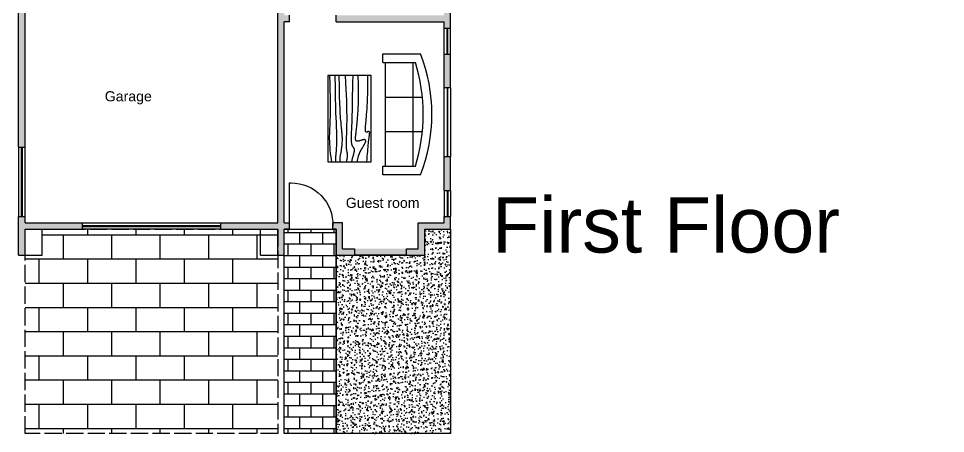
# Model space of a CAD drawing. Header units: inches. Extents: x 1638 to 2925, y 332 to 1159.
# Drawn here: x 1638 to 2282, y 332 to 620 of the extents above; entities that cross this region are included whole.
import ezdxf

# ---------------------------------------------------------------- set-up
doc = ezdxf.new("R2010")
doc.units = ezdxf.units.IN
doc.header["$MEASUREMENT"] = 0
doc.linetypes.add('ACAD_ISO02W100', pattern=[15, 12, -3])
for name, color, linetype in [('2nd interior', 150, 'Continuous'), ('wall', 7, 'Continuous'), ('windows', 6, 'Continuous')]:
    doc.layers.add(name, color=color, linetype=linetype)
doc.styles.get("Standard").update_dxf_attribs({"font": 'arial.ttf'})

# ---------------------------------------------------------------- blocks, each defined once
blk = doc.blocks.new('door')
at = {"layer": 'windows'}
blk.add_lwpolyline([(0, 0), (0, 30), (1, 30, -0.424176), (30, 0, 0.016949)], format="xyb", dxfattribs=at)
blk = doc.blocks.new('Table - Rectangular Woodgrain 60 x 30 in.')
at = {"linetype": 'Continuous'}
for p, q in [((0, 0), (0, -30)), ((60, 0), (0, 0)), ((60, -30), (60, 0)), ((0, -30), (60, -30))]:
    blk.add_line(p, q, dxfattribs=at)
for points in [[(0, -2.4), (4.8155, -2.418), (9.0302, -2.4688), (12.709, -2.5477), (15.9167, -2.65), (18.7181, -2.7711), (21.1781, -2.9063), (23.3616, -3.0508), (25.3333, -3.2), (27.1477, -3.3495), (28.8172, -3.4958), (30.3437, -3.636), (31.7291, -3.7667), (32.9756, -3.8849), (34.0849, -3.9875), (35.059, -4.0714), (35.9, -4.1334), (36.6114, -4.1711), (37.2041, -4.1854), (37.6906, -4.1779), (38.0833, -4.15), (38.3948, -4.1034), (38.6375, -4.0396), (38.8239, -3.9602), (38.9666, -3.8667), (39.0764, -3.7608), (39.1573, -3.6448), (39.2116, -3.521), (39.2416, -3.3917), (39.2498, -3.2593), (39.2385, -3.1261), (39.21, -2.9944), (39.1666, -2.8667), (39.111, -2.7447), (39.0468, -2.6281), (38.978, -2.5163), (38.9083, -2.4083), (38.8418, -2.3035), (38.7823, -2.201), (38.7337, -2.1001), (38.7, -2), (38.6844, -1.9003), (38.6875, -1.8021), (38.7094, -1.707), (38.75, -1.6167), (38.8094, -1.5326), (38.8875, -1.4563), (38.9844, -1.3893), (39.1, -1.3333), (39.2351, -1.2896), (39.3937, -1.2583), (39.5804, -1.2396), (39.8, -1.2333), (40.057, -1.2396), (40.3562, -1.2583), (40.7023, -1.2896), (41.1, -1.3333), (41.5547, -1.3895), (42.0755, -1.4573), (42.6721, -1.5361), (43.3542, -1.625), (44.1316, -1.7233), (45.014, -1.8302), (46.0114, -1.9449), (47.1333, -2.0667), (48.3862, -2.1947), (49.7625, -2.3281), (51.2513, -2.4663), (52.8416, -2.6083), (54.5226, -2.7535), (56.2833, -2.9011), (58.1127, -3.0501), (60, -3.2)], [(0, -9.2), (6.5759, -9.0858), (11.9385, -9.0365), (16.2527, -9.0418), (19.6833, -9.0917), (22.3952, -9.1759), (24.5531, -9.2844), (26.322, -9.4069), (27.8666, -9.5333), (29.3241, -9.6553), (30.7203, -9.7719), (32.0532, -9.8837), (33.3208, -9.9917), (34.5213, -10.0965), (35.6526, -10.199), (36.7128, -10.2999), (37.7, -10.4), (38.6129, -10.4996), (39.4531, -10.5969), (40.223, -10.6895), (40.925, -10.775), (41.5613, -10.8512), (42.1344, -10.9156), (42.6465, -10.966), (43.1, -11), (43.4976, -11.0158), (43.8437, -11.0136), (44.143, -10.9942), (44.4, -10.9583), (44.6195, -10.9069), (44.8062, -10.8406), (44.9648, -10.7603), (45.1, -10.6667), (45.2155, -10.5598), (45.3114, -10.4365), (45.3871, -10.2929), (45.4416, -10.125), (45.4743, -9.929), (45.4844, -9.7011), (45.4709, -9.4371), (45.4333, -9.1333), (45.3716, -8.7883), (45.2896, -8.4104), (45.1919, -8.0107), (45.0833, -7.6), (44.9685, -7.1893), (44.8521, -6.7896), (44.7388, -6.4117), (44.6333, -6.0667), (44.54, -5.7628), (44.4614, -5.4979), (44.4001, -5.2675), (44.3583, -5.0667), (44.3384, -4.8909), (44.3427, -4.7354), (44.3736, -4.5956), (44.4333, -4.4667), (44.5236, -4.3453), (44.6427, -4.2333), (44.7884, -4.1339), (44.9583, -4.05), (45.1501, -3.9849), (45.3614, -3.9417), (45.59, -3.9234), (45.8333, -3.9333), (46.0915, -3.9749), (46.3734, -4.0531), (46.6906, -4.1736), (47.0542, -4.3417), (47.4756, -4.5629), (47.9661, -4.8427), (48.5372, -5.1866), (49.2, -5.6), (49.9676, -6.0844), (50.8594, -6.625), (51.8965, -7.2031), (53.1, -7.8), (54.491, -8.3969), (56.0906, -8.975), (57.9199, -9.5156), (60, -10)], [(0, -12.8), (5.1847, -12.9322), (9.6213, -13.0323), (13.3963, -13.1059), (16.5958, -13.1583), (19.3063, -13.1952), (21.614, -13.2219), (23.6054, -13.2439), (25.3666, -13.2667), (26.9728, -13.2947), (28.4531, -13.3281), (29.8256, -13.3663), (31.1083, -13.4083), (32.3191, -13.4535), (33.476, -13.501), (34.597, -13.5501), (35.7, -13.6), (36.7984, -13.6497), (37.8875, -13.6979), (38.9578, -13.743), (40, -13.7833), (41.0047, -13.8174), (41.9625, -13.8438), (42.864, -13.8607), (43.7, -13.8667), (44.4631, -13.8604), (45.1552, -13.8417), (45.7801, -13.8104), (46.3416, -13.7667), (46.8439, -13.7104), (47.2906, -13.6417), (47.6858, -13.5604), (48.0333, -13.4667), (48.3375, -13.3608), (48.6042, -13.2448), (48.8396, -13.121), (49.05, -12.9917), (49.2417, -12.8593), (49.4208, -12.7261), (49.5937, -12.5944), (49.7667, -12.4667), (49.9452, -12.3451), (50.1323, -12.2313), (50.3303, -12.1268), (50.5416, -12.0333), (50.7686, -11.9524), (51.0135, -11.8854), (51.2788, -11.8341), (51.5666, -11.8), (51.8785, -11.7843), (52.2116, -11.7865), (52.562, -11.8059), (52.926, -11.8417), (53.2998, -11.8931), (53.6795, -11.9594), (54.0614, -12.0397), (54.4416, -12.1333), (54.8223, -12.2401), (55.2293, -12.3625), (55.6942, -12.5037), (56.2489, -12.6667), (56.9251, -12.8547), (57.7545, -13.0708), (58.7689, -13.3182), (60, -13.6)], [(0, -18), (5.124, -17.7273), (9.6609, -17.5057), (13.6705, -17.3303), (17.2125, -17.1958), (20.3467, -17.0973), (23.1328, -17.0297), (25.6307, -16.9878), (27.9, -16.9667), (29.9928, -16.9617), (31.9302, -16.9703), (33.7254, -16.9907), (35.3917, -17.0208), (36.9423, -17.0588), (38.3906, -17.1026), (39.7499, -17.1503), (41.0333, -17.2), (42.2519, -17.2496), (43.4073, -17.2969), (44.4986, -17.3395), (45.525, -17.375), (46.4858, -17.4012), (47.3802, -17.4156), (48.2074, -17.416), (48.9667, -17.4), (49.6583, -17.3662), (50.2872, -17.3167), (50.8595, -17.2547), (51.3812, -17.1833), (51.8584, -17.1057), (52.2971, -17.025), (52.7034, -16.9443), (53.0833, -16.8667), (53.443, -16.7951), (53.789, -16.7313), (54.128, -16.6768), (54.4666, -16.6334), (54.8115, -16.6024), (55.1693, -16.5854), (55.5465, -16.5841), (55.95, -16.6), (56.3828, -16.6337), (56.8346, -16.6823), (57.2915, -16.7418), (57.7396, -16.8084), (58.165, -16.878), (58.5539, -16.9469), (58.8924, -17.0111), (59.1666, -17.0667), (59.3679, -17.1107), (59.5078, -17.1438), (59.6032, -17.1675), (59.6708, -17.1833), (59.7275, -17.193), (59.7901, -17.1979), (59.8753, -17.1998), (60, -17.2)], [(0, -22.4), (8.0098, -22.2501), (14.4094, -22.1011), (19.4168, -21.9535), (23.25, -21.8083), (26.1269, -21.6663), (28.2656, -21.5281), (29.884, -21.3947), (31.2, -21.2667), (32.3967, -21.1448), (33.5172, -21.0292), (34.5697, -20.9198), (35.5625, -20.8167), (36.5037, -20.7198), (37.4015, -20.6292), (38.2642, -20.5448), (39.1, -20.4667), (39.9164, -20.3951), (40.7187, -20.3313), (41.5117, -20.2768), (42.3, -20.2333), (43.0883, -20.2024), (43.8812, -20.1854), (44.6836, -20.1841), (45.5, -20.2), (46.3328, -20.234), (47.1747, -20.2844), (48.0163, -20.3488), (48.8479, -20.425), (49.66, -20.5106), (50.4429, -20.6031), (51.1872, -20.7004), (51.8833, -20.8), (52.5246, -20.8999), (53.1166, -20.9995), (53.6681, -21.0983), (54.1875, -21.1958), (54.6834, -21.2919), (55.1646, -21.3859), (55.6394, -21.4777), (56.1167, -21.5667), (56.6028, -21.6515), (57.0961, -21.7266), (57.5929, -21.7852), (58.0896, -21.8208), (58.5823, -21.8268), (59.0674, -21.7964), (59.5412, -21.723), (60, -21.6)], [(0, -25.2), (8.6355, -25.0504), (15.7026, -24.9031), (21.4049, -24.7606), (25.9458, -24.625), (29.529, -24.4988), (32.3578, -24.3844), (34.6359, -24.284), (36.5667, -24.2), (38.3213, -24.1341), (39.9417, -24.0854), (41.437, -24.0523), (42.8167, -24.0333), (44.0901, -24.0268), (45.2667, -24.0313), (46.3557, -24.0451), (47.3667, -24.0667), (48.309, -24.0947), (49.1928, -24.1287), (50.0284, -24.168), (50.826, -24.2125), (51.5959, -24.2617), (52.3483, -24.3151), (53.0935, -24.3725), (53.8417, -24.4334), (54.6009, -24.497), (55.3699, -24.561), (56.1454, -24.6226), (56.9239, -24.6792), (57.7021, -24.7279), (58.4764, -24.7662), (59.2435, -24.7911), (60, -24.8)], [(0, -28.8), (5.6867, -28.6681), (10.45, -28.5698), (14.407, -28.5012), (17.675, -28.4584), (20.3711, -28.4374), (22.6125, -28.4344), (24.5164, -28.4455), (26.2, -28.4667), (27.762, -28.4947), (29.2276, -28.5281), (30.6033, -28.5663), (31.8958, -28.6084), (33.1118, -28.6535), (34.2578, -28.7011), (35.3405, -28.7501), (36.3666, -28.8), (37.3443, -28.8497), (38.288, -28.8974), (39.2137, -28.9412), (40.1375, -28.9792), (41.0753, -29.0093), (42.0432, -29.0297), (43.0572, -29.0384), (44.1333, -29.0333), (45.2936, -29.0114), (46.5843, -28.9641), (48.0579, -28.8816), (49.7666, -28.7542), (51.7629, -28.5721), (54.0989, -28.3255), (56.8272, -28.0048), (60, -27.6)]]:
    blk.add_lwpolyline(points, dxfattribs=at)
blk = doc.blocks.new('Sofa - Roundback 7 ft.')
at = {"linetype": 'Continuous'}
for p, q in [((-36.000027, -34), (-36.000027, -11.4696)), ((-12.00002, -32.4421), (-12.00003, -6.5971)), ((11.99997, -32.4421), (11.99998, -6.5971)), ((35.99998, -34), (35.99998, -11.4696)), ((-35.999844, -13.3819), (35.9998, -13.3819)), ((-36.000027, -32.4421), (35.99998, -32.4421))]:
    blk.add_line(p, q, dxfattribs=at)
for points in [[(-36.000027, -34), (-42.000027, -34), (-42.000027, -8)], [(41.99998, -8), (41.99998, -34), (35.99998, -34)]]:
    blk.add_lwpolyline(points, dxfattribs=at)
for centre, radius, start, end in [((0, -114.25), 114.25, 68.43141, 111.5686), ((-0.00001, -127.1968), 121.1968, 72.72033, 107.2797)]:
    blk.add_arc(centre, radius, start, end, dxfattribs=at)

msp = doc.modelspace()

# ---------------------------------------------------------------- hatches: boundary and pattern name
at = {"layer": 'wall'}
h = msp.add_hatch(color=256, dxfattribs=at)
h.dxf.hatch_style = 1
h.paths.add_polyline_path([(1698.72, 1063.16), (1686.12, 1063.16), (1686.11, 1063.18), (1698.58, 1063.14)])
h.paths.add_polyline_path([(1690.61, 1058.66), (1720.16, 1058.66), (1720.16, 1063.16), (1686.11, 1063.16), (1686.11, 1049.66), (1690.61, 1049.66)])
h.paths.add_polyline_path([(1690.61, 1031.66), (1686.11, 1031.66), (1686.11, 1008.41), (1690.61, 1008.41)])
h.paths.add_polyline_path([(1690.61, 960.41), (1686.11, 960.41), (1686.11, 937.16), (1690.61, 937.16)])
edge = h.paths.add_edge_path()
edge.add_line((1793.2, 1063.16), (1768.16, 1063.16))
edge.add_line((1768.16, 1063.16), (1768.16, 1058.66))
edge.add_line((1768.16, 1058.66), (1793.21, 1058.66))
edge.add_line((1793.21, 1058.66), (1793.21, 1060.91))
edge.add_arc((1829.75, 1062.15), 36.56, 178.41543, 181.94204, ccw=False)
h.paths.add_polyline_path([(1856.06, 1063.16), (1831.01, 1063.16), (1831.01, 1060.91), (1831.01, 1058.66), (1856.06, 1058.66)])
h.paths.add_polyline_path([(1690.61, 919.16), (1686.11, 919.16), (1686.11, 895.16), (1690.61, 895.16)])
h.paths.add_polyline_path([(1690.61, 847.16), (1686.11, 847.16), (1686.11, 823.16), (1690.61, 823.16)])
h.paths.add_polyline_path([(1690.61, 818.66), (1708.61, 818.66), (1708.61, 823.16), (1686.11, 823.16), (1686.11, 802.91), (1690.61, 802.91)], flags=17)
h.paths.add_polyline_path([(1690.61, 674.66), (1686.11, 674.66), (1686.11, 662.66), (1676.61, 662.66), (1676.61, 658.16), (1818.11, 658.16), (1818.11, 478.16), (1778.36, 478.16), (1778.36, 473.66), (1818.11, 473.66), (1818.11, 455.66), (1822.61, 455.66), (1822.61, 473.66), (1826.36, 473.66), (1826.36, 478.16), (1822.61, 478.16), (1822.61, 617.66), (1826.36, 617.66), (1826.36, 622.16), (1822.61, 622.16), (1822.61, 662.66), (1822.61, 700.16), (1818.11, 700.16), (1818.11, 662.66), (1690.61, 662.66)])
h.paths.add_polyline_path([(1822.61, 761.66), (1818.11, 761.66), (1818.11, 739.16), (1782.11, 739.16), (1782.11, 790.16), (1818.11, 790.16), (1818.11, 785.66), (1822.61, 785.66), (1822.61, 823.16), (1818.11, 823.16), (1818.11, 794.66), (1782.11, 794.66), (1782.11, 823.16), (1758.41, 823.16), (1758.41, 818.66), (1777.61, 818.66), (1777.61, 739.16), (1690.61, 739.16), (1690.61, 754.91), (1686.11, 754.91), (1686.11, 722.66), (1690.61, 722.66), (1690.61, 734.66), (1818.11, 734.66), (1818.11, 730.16), (1822.61, 730.16)])
edge = h.paths.add_edge_path()
edge.add_line((1642.61, 658.16), (1646.61, 658.16))
edge.add_line((1646.61, 658.16), (1646.61, 658.44))
edge.add_arc((1675.61, 659.43), 29.02, 178.05796, 181.94204, ccw=False)
edge.add_line((1646.61, 660.41), (1646.61, 662.66))
edge.add_line((1646.61, 662.66), (1638.11, 662.66))
edge.add_line((1638.11, 662.66), (1638.11, 530.66))
edge.add_line((1638.11, 530.66), (1642.61, 530.66))
edge.add_line((1642.61, 530.66), (1642.61, 658.16))
h.paths.add_polyline_path([(1682.36, 478.16), (1642.61, 478.16), (1642.61, 482.66), (1638.11, 482.66), (1638.11, 455.66), (1642.61, 455.66), (1642.61, 473.66), (1682.36, 473.66)])
h.paths.add_polyline_path([(1871.36, 460.16), (1863.11, 460.16), (1863.11, 478.16), (1856.36, 478.16), (1856.36, 473.66), (1858.61, 473.66), (1858.61, 455.66), (1871.36, 455.66)])
h.paths.add_polyline_path([(1920.11, 473.66), (1938.11, 473.66), (1938.11, 482.66), (1933.61, 482.66), (1933.61, 478.16), (1920.11, 478.16), (1915.61, 478.16), (1915.61, 460.16), (1871.36, 460.16), (1871.36, 455.66), (1920.11, 455.66)])
h.paths.add_polyline_path([(1938.11, 523.91), (1933.61, 523.91), (1933.61, 500.66), (1938.11, 500.66)])
h.paths.add_polyline_path([(1938.11, 595.16), (1933.61, 595.16), (1933.61, 571.91), (1938.11, 571.91)])
h.paths.add_polyline_path([(1938.11, 634.16), (1933.61, 634.16), (1933.61, 622.16), (1858.61, 622.16), (1858.61, 617.66), (1933.61, 617.66), (1933.61, 613.16), (1938.11, 613.16)])
h.paths.add_polyline_path([(1938.11, 734.66), (1933.61, 734.66), (1933.61, 698.66), (1863.11, 698.66), (1863.11, 703.16), (1858.61, 703.16), (1858.61, 694.16), (1933.61, 694.16), (1933.61, 682.16), (1938.11, 682.16)])
h.paths.add_polyline_path([(1863.11, 818.66), (1933.61, 818.66), (1933.61, 782.66), (1938.11, 782.66), (1938.11, 853.16), (1933.61, 853.16), (1933.61, 823.16), (1858.61, 823.16), (1858.61, 733.16), (1863.11, 733.16)])
h.paths.add_polyline_path([(1938.11, 894.41), (1933.61, 894.41), (1933.61, 871.16), (1938.11, 871.16)])
h.paths.add_polyline_path([(1938.11, 965.66), (1933.61, 965.66), (1933.61, 942.41), (1938.11, 942.41)])
h.paths.add_polyline_path([(1938.11, 1063.16), (1925.51, 1063.16), (1904.06, 1063.16), (1904.06, 1058.66), (1933.61, 1058.66), (1933.61, 983.66), (1938.11, 983.66), (1938.11, 992.66)])
h.paths.add_polyline_path([(2845.8, 478.16), (2809.8, 478.16), (2809.8, 589.16), (2805.3, 589.16), (2805.3, 478.16), (2771.55, 478.16), (2771.55, 473.66), (2805.3, 473.66), (2805.3, 455.66), (2809.8, 455.66), (2809.8, 473.66), (2845.8, 473.66)])
h.paths.add_polyline_path([(2723.55, 478.16), (2677.8, 478.16), (2677.8, 523.91), (2673.3, 523.91), (2673.3, 473.66), (2723.55, 473.66)])
h.paths.add_polyline_path([(2850.3, 589.16), (2845.8, 589.16), (2845.8, 455.66), (2858.55, 455.66), (2858.55, 460.16), (2850.3, 460.16)])
h.paths.add_polyline_path([(2907.3, 473.66), (2925.3, 473.66), (2925.3, 482.66), (2920.8, 482.66), (2920.8, 478.16), (2907.3, 478.16), (2902.8, 478.16), (2902.8, 460.16), (2894.55, 460.16), (2894.55, 455.66), (2907.3, 455.66)])
h.paths.add_polyline_path([(2925.3, 523.91), (2920.8, 523.91), (2920.8, 500.66), (2925.3, 500.66)])
h.paths.add_polyline_path([(2925.3, 595.16), (2920.8, 595.16), (2920.8, 571.91), (2925.3, 571.91)])
h.paths.add_polyline_path([(2809.8, 622.16), (2809.8, 626.66), (2805.3, 626.66), (2805.3, 622.16), (2805.3, 617.66), (2805.3, 613.16), (2809.8, 613.16)])
h.paths.add_polyline_path([(2805.3, 622.16), (2677.8, 622.16), (2677.8, 674.66), (2673.3, 674.66), (2673.3, 622.16), (2673.3, 571.91), (2677.8, 571.91), (2677.8, 617.66), (2805.3, 617.66)])
h.paths.add_polyline_path([(2770.8, 738.79), (2677.8, 738.79), (2677.8, 776.47), (2746.05, 776.47), (2746.05, 823.16), (2805.3, 823.16), (2805.3, 738.79), (2799.89, 738.79), (2799.89, 734.29), (2805.3, 734.29), (2805.3, 650.66), (2809.8, 650.66), (2809.8, 902.66), (2920.8, 902.66), (2920.8, 818.66), (2920.8, 782.66), (2920.8, 774.66), (2845.8, 774.66), (2845.8, 730.36), (2849.8, 730.36), (2849.8, 770.66), (2920.8, 770.66), (2920.8, 758.66), (2925.3, 758.66), (2925.3, 782.66), (2925.3, 960.41), (2920.8, 960.41), (2920.8, 907.16), (2711.8, 907.16), (2711.8, 902.66), (2805.3, 902.66), (2805.3, 827.66), (2737.05, 827.66), (2737.05, 785.47), (2677.8, 785.47), (2677.8, 902.66), (2682.7, 902.66), (2682.7, 907.12), (2677.8, 907.16), (2677.8, 919.16), (2677.8, 960.41), (2673.3, 960.41), (2673.3, 919.16), (2673.3, 895.16), (2673.3, 722.66), (2677.8, 722.66), (2677.8, 734.29), (2770.8, 734.29)])
h.paths.add_polyline_path([(2925.3, 710.66), (2920.8, 710.66), (2920.8, 698.66), (2850.3, 698.66), (2849.8, 698.66), (2849.8, 706.36), (2845.8, 706.36), (2845.8, 694.16), (2920.8, 694.16), (2920.8, 682.16), (2925.3, 682.16)], flags=17)
h.paths.add_polyline_path([(2925.3, 634.16), (2920.8, 634.16), (2920.8, 622.16), (2845.8, 622.16), (2845.8, 613.16), (2850.3, 613.16), (2850.3, 617.66), (2920.8, 617.66), (2920.8, 613.16), (2925.3, 613.16)])
h.paths.add_polyline_path([(2707.35, 1063.16), (2673.3, 1063.16), (2673.3, 1008.41), (2677.8, 1008.41), (2677.8, 1058.66), (2707.35, 1058.66)])
h.paths.add_polyline_path([(2780.4, 1063.16), (2755.35, 1063.16), (2755.35, 1058.66), (2780.4, 1058.66)])
edge = h.paths.add_edge_path()
edge.add_line((2843.25, 1063.16), (2818.2, 1063.16))
edge.add_line((2818.2, 1063.16), (2818.2, 1061.14))
edge.add_arc((2781.66, 1059.9), 36.56, -1.94204, 1.94204, ccw=False)
edge.add_line((2818.2, 1058.66), (2843.25, 1058.66))
edge.add_line((2843.25, 1058.66), (2843.25, 1063.16))
h.paths.add_polyline_path([(2925.3, 1063.16), (2891.25, 1063.16), (2891.25, 1058.66), (2920.8, 1058.66), (2920.8, 1008.41), (2925.3, 1008.41)])
h = msp.add_hatch(dxfattribs=at)
h.set_pattern_fill('AR-B816', color=256, scale=2.1)
h.set_pattern_definition([(0, (3097.335, 1679.5), (0, 16.8), []), (90, (3097.335, 1679.5), (-16.8, 16.8), [16.8, -16.8])])
h.paths.add_polyline_path([(1818.11, 332.02), (1818.11, 473.66), (1654.61, 473.66), (1654.61, 455.66), (1642.61, 455.66), (1642.61, 332.02)])
h = msp.add_hatch(dxfattribs=at)
h.set_pattern_fill('AR-B816', color=256)
h.set_pattern_definition([(0, (3097.335, 1679.5), (0, 8), []), (90, (3097.335, 1679.5), (-8, 8), [8, -8])])
h.paths.add_polyline_path([(1858.61, 473.66), (1822.61, 473.66), (1822.61, 332.02), (1858.61, 332.02)])
h = msp.add_hatch(dxfattribs=at)
h.set_pattern_fill('AR-CONC', color=256)
h.set_pattern_definition([(50, (3097.335, 1679.5), (7.172602, -0.627521), [0.75, -8.25]), (355, (3097.335, 1679.5), (-1.387513, 7.52192), [0.6, -6.6]), (100.45144, (3097.9324, 1679.4474), (5.785088, 6.8944), [0.637402, -7.01142]), (46.1842, (3097.335, 1681.5), (10.672413, -1.655193), [1.125, -12.375]), (96.63564, (3098.224, 1681.362), (9.34662, 9.741186), [0.956103, -10.51714]), (351.18416, (3097.335, 1681.5), (9.34662, 9.741186), [0.9, -9.9]), (21, (3098.335, 1681), (5.96907, -4.026189), [0.75, -8.25]), (326, (3098.335, 1681), (2.433153, 7.2515), [0.6, -6.6]), (71.45144, (3098.832, 1680.664), (8.402224, 3.225312), [0.637402, -7.01142]), (37.5, (3097.3347, 1679.4997), (0.1215986, 3.3289385), [0, -6.52, 0, -6.7, 0, -6.625]), (7.5, (3097.3347, 1679.4997), (2.6306954, 3.944117), [0, -3.82, 0, -6.37, 0, -2.525]), (327.5, (3095.1047, 1679.4997), (5.3382244, -0.2255487), [0, -2.5, 0, -7.8, 0, -10.35]), (317.5, (3094.1047, 1679.4997), (5.831862, 1.00105), [0, -3.25, 0, -5.18, 0, -7.35])])
h.paths.add_polyline_path([(1938.11, 455.66), (1938.11, 473.66), (1920.11, 473.66), (1920.11, 455.66), (1858.61, 455.66), (1858.61, 332.02), (1938.11, 332.02)])

# ---------------------------------------------------------------- linework, layer by layer
for p, q in [((1638.11, 530.66), (1638.11, 662.66)), ((1642.61, 530.66), (1642.61, 658.16)), ((1818.11, 478.16), (1818.11, 658.16)), ((1938.11, 613.16), (1938.11, 634.16)), ((1826.36, 617.66), (1826.36, 622.16)), ((1858.61, 617.66), (1858.61, 622.16)), ((1822.61, 478.16), (1822.61, 617.66)), ((1826.36, 617.66), (1822.61, 617.66)), ((1858.61, 617.66), (1933.61, 617.66)), ((1933.61, 613.16), (1933.61, 617.66)), ((1933.61, 613.16), (1938.11, 613.16)), ((1933.61, 613.16), (1938.11, 613.16)), ((1933.61, 595.16), (1938.11, 595.16)), ((1933.61, 571.91), (1933.61, 595.16)), ((1933.61, 595.16), (1938.11, 595.16)), ((1938.11, 571.91), (1938.11, 595.16)), ((1933.61, 500.66), (1933.61, 523.91)), ((1938.11, 500.66), (1938.11, 523.91)), ((1933.61, 500.66), (1938.11, 500.66)), ((1638.11, 455.66), (1638.11, 482.66)), ((1642.61, 478.16), (1642.61, 482.66)), ((1642.61, 478.16), (1682.36, 478.16)), ((1778.36, 478.16), (1818.11, 478.16)), ((1822.61, 478.16), (1826.36, 478.16)), ((1826.36, 473.66), (1826.36, 478.16)), ((1856.36, 473.66), (1856.36, 478.16)), ((1863.11, 478.16), (1856.36, 478.16)), ((1863.11, 460.16), (1863.11, 478.16)), ((1915.61, 478.16), (1933.61, 478.16)), ((1915.61, 460.16), (1915.61, 478.16)), ((1920.11, 478.16), (1933.61, 478.16)), ((1933.61, 478.16), (1933.61, 482.66)), ((1933.61, 482.66), (1938.11, 482.66)), ((1938.11, 473.66), (1938.11, 482.66)), ((1642.61, 455.66), (1642.61, 473.66)), ((1642.61, 473.66), (1682.36, 473.66)), ((1654.61, 455.66), (1654.61, 473.66)), ((1778.36, 473.66), (1818.11, 473.66)), ((1806.11, 455.66), (1806.11, 473.66)), ((1818.11, 455.66), (1818.11, 473.66)), ((1822.61, 455.66), (1822.61, 473.66)), ((1826.36, 473.66), (1822.61, 473.66)), ((1858.61, 473.66), (1856.36, 473.66)), ((1858.61, 455.66), (1858.61, 473.66)), ((1920.11, 473.66), (1938.11, 473.66)), ((1920.11, 455.66), (1920.11, 473.66)), ((1938.11, 473.66), (1938.11, 455.66)), ((1863.11, 460.16), (1871.36, 460.16)), ((1871.36, 460.16), (1871.36, 455.66)), ((1907.36, 460.16), (1915.61, 460.16)), ((1907.36, 460.16), (1907.36, 455.66)), ((1638.11, 455.66), (1654.61, 455.66)), ((1806.11, 455.66), (1822.61, 455.66)), ((1858.61, 455.66), (1871.36, 455.66)), ((1907.36, 455.66), (1920.11, 455.66))]:
    msp.add_line(p, q, dxfattribs=at)
at = {"layer": 'wall', "linetype": 'ACAD_ISO02W100'}
msp.add_lwpolyline([(1642.61, 473.66), (1818.11, 473.66), (1818.11, 332.02), (1642.61, 332.02)], close=True, dxfattribs=at)
at = {"layer": 'wall'}
msp.add_lwpolyline([(1822.61, 473.66), (1858.61, 473.66), (1858.61, 332.02), (1822.61, 332.02)], close=True, dxfattribs=at)
msp.add_lwpolyline([(1938.11, 455.66), (1938.11, 332.02), (1858.61, 332.02), (1858.61, 455.66), (1920.11, 455.66)], dxfattribs=at)
at = {"layer": 'windows'}
for p, q in [((1933.61, 595.16), (1933.61, 613.16)), ((1935.61, 595.16), (1935.61, 613.16)), ((1936.11, 595.16), (1936.11, 613.16)), ((1938.11, 595.16), (1938.11, 613.16)), ((1938.11, 571.91), (1933.61, 571.91)), ((1933.61, 523.91), (1933.61, 571.91)), ((1935.61, 571.91), (1935.61, 523.91)), ((1936.11, 523.91), (1936.11, 571.91)), ((1938.11, 571.91), (1938.11, 523.91)), ((1638.11, 530.66), (1638.11, 482.66)), ((1638.11, 530.66), (1642.61, 530.66)), ((1640.11, 482.66), (1640.11, 530.66)), ((1640.61, 530.66), (1640.61, 482.66)), ((1642.61, 482.66), (1642.61, 530.66)), ((1938.11, 523.91), (1933.61, 523.91)), ((1933.61, 500.66), (1933.61, 482.66)), ((1935.61, 500.66), (1935.61, 482.66)), ((1936.11, 500.66), (1936.11, 482.66)), ((1938.11, 500.66), (1938.11, 482.66)), ((1638.11, 482.66), (1642.61, 482.66)), ((1682.36, 478.16), (1682.36, 473.66)), ((1682.36, 478.16), (1778.36, 478.16)), ((1778.36, 478.16), (1778.36, 473.66)), ((1778.36, 478.16), (1778.36, 473.66)), ((1778.36, 476.16), (1682.36, 476.16)), ((1682.36, 475.66), (1778.36, 475.66)), ((1778.36, 473.66), (1682.36, 473.66)), ((1907.36, 455.66), (1871.36, 455.66))]:
    msp.add_line(p, q, dxfattribs=at)

# ---------------------------------------------------------------- block references
at = {"layer": '2nd interior', "rotation": 270}
for name, p in [('Sofa - Roundback 7 ft.', (1925.15, 553.47)), ('Table - Rectangular Woodgrain 60 x 30 in.', (1882.92, 580.46))]:
    msp.add_blockref(name, p, dxfattribs=at)
at = {"layer": 'windows'}
msp.add_blockref('door', (1826.36, 475.91), dxfattribs=at)

# ---------------------------------------------------------------- texts
msp.add_text('First Floor', height=38.4425).set_placement((1966.86, 457.51))
at = {"layer": 'wall'}
for s, p in [('Garage', (1697.99, 562.46)), ('Guest room', (1865.33, 488.53))]:
    msp.add_text(s, height=7.014, dxfattribs=at).set_placement(p)

doc.saveas('drawing.dxf')
